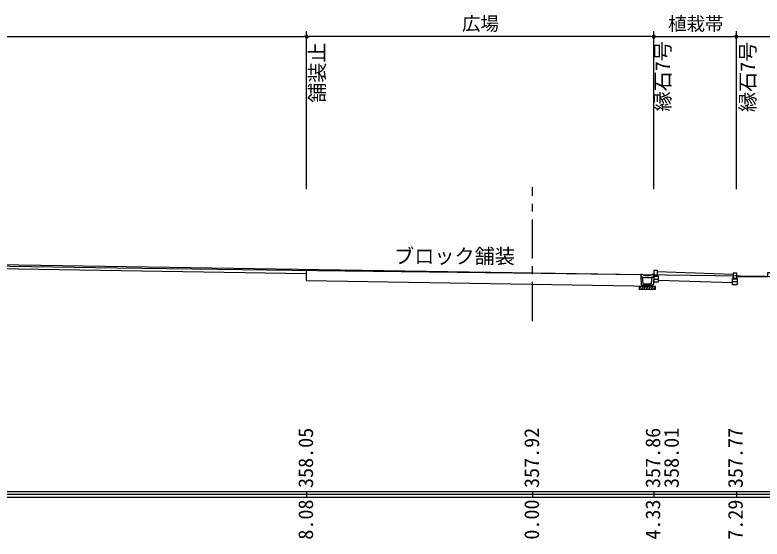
# Model space of a CAD drawing. Units: millimetres on the paper. Extents: x -84 to 7, y -133 to 191.
# Drawn here: x -55.94 to -42.58, y 46.4 to 55.77 of the extents above; entities that cross this region are included whole.
import ezdxf
from ezdxf.enums import TextEntityAlignment as Align

# ---------------------------------------------------------------- set-up
doc = ezdxf.new("R2010")
doc.units = ezdxf.units.MM
doc.header["$LTSCALE"] = 0.14
doc.linetypes.add('CHAIN1', pattern=[8, 5, -1, 1, -1])
for name, color, linetype in [('0-1_D-BDG-3-DL-2', 7, 'Continuous'), ('0-3_D-STR-2-文字', 7, 'Continuous'), ('0-5_D-BDG-2-DL-1', 7, 'Continuous'), ('0-6_D-BMK-中心', 7, 'CHAIN1'), ('0-7_D-STR-1-計線1', 7, 'Continuous'), ('0-8_D-STR-DIM-2高さ', 7, 'Continuous'), ('0-9_D-BDG-1-現況', 7, 'Continuous')]:
    doc.layers.add(name, color=color, linetype=linetype)
doc.styles.add('ＭＳ ゴシック', font='')
doc.styles.get('ＭＳ ゴシック').set_extended_font_data('MS Gothic')

msp = doc.modelspace()

# ---------------------------------------------------------------- linework, layer by layer
at = {"layer": '0-1_D-BDG-3-DL-2'}
for p, q in [((-73.8141, 47.2501), (3.4526, 47.2501)), ((-73.8141, 47.1501), (3.4526, 47.1501))]:
    msp.add_line(p, q, dxfattribs=at)
at = {"layer": '0-3_D-STR-2-文字'}
for p, q in [((-50.7208, 52.6551), (-50.7208, 55.4813)), ((-50.7208, 52.6551), (-50.7208, 55.4813)), ((-44.5137, 52.6551), (-44.5137, 55.4813)), ((-44.5137, 52.6551), (-44.5137, 55.4813)), ((-43.038, 52.6551), (-43.038, 55.4813)), ((-43.038, 52.6551), (-43.038, 55.4813)), ((-64.2602, 55.3813), (-50.7708, 55.3813)), ((-50.7458, 55.3813), (-50.7708, 55.3813)), ((-50.6963, 55.3863), (-50.7452, 55.3863)), ((-50.7452, 55.3763), (-50.6963, 55.3763)), ((-50.7437, 55.3913), (-50.6979, 55.3913)), ((-50.6979, 55.3713), (-50.7437, 55.3713)), ((-50.7008, 55.3963), (-50.7407, 55.3963)), ((-50.7407, 55.3663), (-50.7008, 55.3663)), ((-50.7358, 55.4013), (-50.7058, 55.4013)), ((-50.7058, 55.3613), (-50.7358, 55.3613)), ((-50.6958, 55.3813), (-50.6708, 55.3813)), ((-44.5637, 55.3813), (-50.6708, 55.3813)), ((-44.5387, 55.3813), (-44.5637, 55.3813)), ((-44.4893, 55.3863), (-44.5382, 55.3863)), ((-44.5382, 55.3763), (-44.4893, 55.3763)), ((-44.5366, 55.3913), (-44.4909, 55.3913)), ((-44.4909, 55.3713), (-44.5366, 55.3713)), ((-44.4938, 55.3963), (-44.5337, 55.3963)), ((-44.5337, 55.3663), (-44.4938, 55.3663)), ((-44.5287, 55.4013), (-44.4988, 55.4013)), ((-44.4988, 55.3613), (-44.5287, 55.3613)), ((-44.4887, 55.3813), (-44.4637, 55.3813)), ((-44.4637, 55.3813), (-43.088, 55.3813)), ((-43.063, 55.3813), (-43.088, 55.3813)), ((-43.0135, 55.3863), (-43.0624, 55.3863)), ((-43.0624, 55.3763), (-43.0135, 55.3763)), ((-43.0608, 55.3913), (-43.0151, 55.3913)), ((-43.0151, 55.3713), (-43.0608, 55.3713)), ((-43.018, 55.3963), (-43.0579, 55.3963)), ((-43.0579, 55.3663), (-43.018, 55.3663)), ((-43.0529, 55.4013), (-43.023, 55.4013)), ((-43.023, 55.3613), (-43.0529, 55.3613)), ((-43.013, 55.3813), (-42.988, 55.3813)), ((-42.988, 55.3813), (-39.1629, 55.3813))]:
    msp.add_line(p, q, dxfattribs=at)
for points in [[(-50.6958, 55.3813), (-50.696, 55.3844), (-50.6966, 55.3875), (-50.6975, 55.3905), (-50.6989, 55.3933), (-50.7006, 55.396), (-50.7026, 55.3984), (-50.7048, 55.4006), (-50.7074, 55.4024), (-50.7101, 55.4039), (-50.7131, 55.4051), (-50.7161, 55.4059), (-50.7192, 55.4063), (-50.7223, 55.4063), (-50.7255, 55.4059), (-50.7285, 55.4051), (-50.7314, 55.4039), (-50.7342, 55.4024), (-50.7367, 55.4006), (-50.739, 55.3984), (-50.741, 55.396), (-50.7427, 55.3933), (-50.744, 55.3905), (-50.745, 55.3875), (-50.7456, 55.3844), (-50.7458, 55.3813), (-50.7208, 55.3813)], [(-50.6958, 55.3813), (-50.696, 55.3844), (-50.6966, 55.3875), (-50.6975, 55.3905), (-50.6989, 55.3933), (-50.7006, 55.396), (-50.7026, 55.3984), (-50.7048, 55.4006), (-50.7074, 55.4024), (-50.7101, 55.4039), (-50.7131, 55.4051), (-50.7161, 55.4059), (-50.7192, 55.4063), (-50.7223, 55.4063), (-50.7255, 55.4059), (-50.7285, 55.4051), (-50.7314, 55.4039), (-50.7342, 55.4024), (-50.7367, 55.4006), (-50.739, 55.3984), (-50.741, 55.396), (-50.7427, 55.3933), (-50.744, 55.3905), (-50.745, 55.3875), (-50.7456, 55.3844), (-50.7458, 55.3813), (-50.7208, 55.3813)], [(-50.7458, 55.3813), (-50.7456, 55.3782), (-50.745, 55.3751), (-50.744, 55.3721), (-50.7427, 55.3693), (-50.741, 55.3666), (-50.739, 55.3642), (-50.7367, 55.362), (-50.7342, 55.3602), (-50.7314, 55.3587), (-50.7285, 55.3575), (-50.7255, 55.3567), (-50.7223, 55.3563), (-50.7192, 55.3563), (-50.7161, 55.3567), (-50.7131, 55.3575), (-50.7101, 55.3587), (-50.7074, 55.3602), (-50.7048, 55.362), (-50.7026, 55.3642), (-50.7006, 55.3666), (-50.6989, 55.3693), (-50.6975, 55.3721), (-50.6966, 55.3751), (-50.696, 55.3782), (-50.6958, 55.3813), (-50.7208, 55.3813)], [(-50.7458, 55.3813), (-50.7456, 55.3782), (-50.745, 55.3751), (-50.744, 55.3721), (-50.7427, 55.3693), (-50.741, 55.3666), (-50.739, 55.3642), (-50.7367, 55.362), (-50.7342, 55.3602), (-50.7314, 55.3587), (-50.7285, 55.3575), (-50.7255, 55.3567), (-50.7223, 55.3563), (-50.7192, 55.3563), (-50.7161, 55.3567), (-50.7131, 55.3575), (-50.7101, 55.3587), (-50.7074, 55.3602), (-50.7048, 55.362), (-50.7026, 55.3642), (-50.7006, 55.3666), (-50.6989, 55.3693), (-50.6975, 55.3721), (-50.6966, 55.3751), (-50.696, 55.3782), (-50.6958, 55.3813), (-50.7208, 55.3813)], [(-44.4887, 55.3813), (-44.4889, 55.3844), (-44.4895, 55.3875), (-44.4905, 55.3905), (-44.4918, 55.3933), (-44.4935, 55.396), (-44.4955, 55.3984), (-44.4978, 55.4006), (-44.5003, 55.4024), (-44.5031, 55.4039), (-44.506, 55.4051), (-44.5091, 55.4059), (-44.5122, 55.4063), (-44.5153, 55.4063), (-44.5184, 55.4059), (-44.5215, 55.4051), (-44.5244, 55.4039), (-44.5271, 55.4024), (-44.5297, 55.4006), (-44.532, 55.3984), (-44.534, 55.396), (-44.5357, 55.3933), (-44.537, 55.3905), (-44.538, 55.3875), (-44.5385, 55.3844), (-44.5387, 55.3813), (-44.5137, 55.3813)], [(-44.4887, 55.3813), (-44.4889, 55.3844), (-44.4895, 55.3875), (-44.4905, 55.3905), (-44.4918, 55.3933), (-44.4935, 55.396), (-44.4955, 55.3984), (-44.4978, 55.4006), (-44.5003, 55.4024), (-44.5031, 55.4039), (-44.506, 55.4051), (-44.5091, 55.4059), (-44.5122, 55.4063), (-44.5153, 55.4063), (-44.5184, 55.4059), (-44.5215, 55.4051), (-44.5244, 55.4039), (-44.5271, 55.4024), (-44.5297, 55.4006), (-44.532, 55.3984), (-44.534, 55.396), (-44.5357, 55.3933), (-44.537, 55.3905), (-44.538, 55.3875), (-44.5385, 55.3844), (-44.5387, 55.3813), (-44.5137, 55.3813)], [(-44.5387, 55.3813), (-44.5385, 55.3782), (-44.538, 55.3751), (-44.537, 55.3721), (-44.5357, 55.3693), (-44.534, 55.3666), (-44.532, 55.3642), (-44.5297, 55.362), (-44.5271, 55.3602), (-44.5244, 55.3587), (-44.5215, 55.3575), (-44.5184, 55.3567), (-44.5153, 55.3563), (-44.5122, 55.3563), (-44.5091, 55.3567), (-44.506, 55.3575), (-44.5031, 55.3587), (-44.5003, 55.3602), (-44.4978, 55.362), (-44.4955, 55.3642), (-44.4935, 55.3666), (-44.4918, 55.3693), (-44.4905, 55.3721), (-44.4895, 55.3751), (-44.4889, 55.3782), (-44.4887, 55.3813), (-44.5137, 55.3813)], [(-44.5387, 55.3813), (-44.5385, 55.3782), (-44.538, 55.3751), (-44.537, 55.3721), (-44.5357, 55.3693), (-44.534, 55.3666), (-44.532, 55.3642), (-44.5297, 55.362), (-44.5271, 55.3602), (-44.5244, 55.3587), (-44.5215, 55.3575), (-44.5184, 55.3567), (-44.5153, 55.3563), (-44.5122, 55.3563), (-44.5091, 55.3567), (-44.506, 55.3575), (-44.5031, 55.3587), (-44.5003, 55.3602), (-44.4978, 55.362), (-44.4955, 55.3642), (-44.4935, 55.3666), (-44.4918, 55.3693), (-44.4905, 55.3721), (-44.4895, 55.3751), (-44.4889, 55.3782), (-44.4887, 55.3813), (-44.5137, 55.3813)], [(-43.013, 55.3813), (-43.0132, 55.3844), (-43.0137, 55.3875), (-43.0147, 55.3905), (-43.016, 55.3933), (-43.0177, 55.396), (-43.0197, 55.3984), (-43.022, 55.4006), (-43.0246, 55.4024), (-43.0273, 55.4039), (-43.0302, 55.4051), (-43.0333, 55.4059), (-43.0364, 55.4063), (-43.0395, 55.4063), (-43.0426, 55.4059), (-43.0457, 55.4051), (-43.0486, 55.4039), (-43.0513, 55.4024), (-43.0539, 55.4006), (-43.0562, 55.3984), (-43.0582, 55.396), (-43.0599, 55.3933), (-43.0612, 55.3905), (-43.0622, 55.3875), (-43.0628, 55.3844), (-43.063, 55.3813), (-43.038, 55.3813)], [(-43.013, 55.3813), (-43.0132, 55.3844), (-43.0137, 55.3875), (-43.0147, 55.3905), (-43.016, 55.3933), (-43.0177, 55.396), (-43.0197, 55.3984), (-43.022, 55.4006), (-43.0246, 55.4024), (-43.0273, 55.4039), (-43.0302, 55.4051), (-43.0333, 55.4059), (-43.0364, 55.4063), (-43.0395, 55.4063), (-43.0426, 55.4059), (-43.0457, 55.4051), (-43.0486, 55.4039), (-43.0513, 55.4024), (-43.0539, 55.4006), (-43.0562, 55.3984), (-43.0582, 55.396), (-43.0599, 55.3933), (-43.0612, 55.3905), (-43.0622, 55.3875), (-43.0628, 55.3844), (-43.063, 55.3813), (-43.038, 55.3813)], [(-43.063, 55.3813), (-43.0628, 55.3782), (-43.0622, 55.3751), (-43.0612, 55.3721), (-43.0599, 55.3693), (-43.0582, 55.3666), (-43.0562, 55.3642), (-43.0539, 55.362), (-43.0513, 55.3602), (-43.0486, 55.3587), (-43.0457, 55.3575), (-43.0426, 55.3567), (-43.0395, 55.3563), (-43.0364, 55.3563), (-43.0333, 55.3567), (-43.0302, 55.3575), (-43.0273, 55.3587), (-43.0246, 55.3602), (-43.022, 55.362), (-43.0197, 55.3642), (-43.0177, 55.3666), (-43.016, 55.3693), (-43.0147, 55.3721), (-43.0137, 55.3751), (-43.0132, 55.3782), (-43.013, 55.3813), (-43.038, 55.3813)], [(-43.063, 55.3813), (-43.0628, 55.3782), (-43.0622, 55.3751), (-43.0612, 55.3721), (-43.0599, 55.3693), (-43.0582, 55.3666), (-43.0562, 55.3642), (-43.0539, 55.362), (-43.0513, 55.3602), (-43.0486, 55.3587), (-43.0457, 55.3575), (-43.0426, 55.3567), (-43.0395, 55.3563), (-43.0364, 55.3563), (-43.0333, 55.3567), (-43.0302, 55.3575), (-43.0273, 55.3587), (-43.0246, 55.3602), (-43.022, 55.362), (-43.0197, 55.3642), (-43.0177, 55.3666), (-43.016, 55.3693), (-43.0147, 55.3721), (-43.0137, 55.3751), (-43.0132, 55.3782), (-43.013, 55.3813), (-43.038, 55.3813)]]:
    msp.add_lwpolyline(points, close=True, dxfattribs=at)
at = {"layer": '0-5_D-BDG-2-DL-1'}
msp.add_line((-76.8141, 47.2001), (3.4526, 47.2001), dxfattribs=at)
at = {"layer": '0-6_D-BMK-中心'}
msp.add_line((-46.6808, 50.2948), (-46.6808, 52.6924), dxfattribs=at)
at = {"layer": '0-7_D-STR-1-計線1'}
for p, q in [((-64.2502, 51.4351), (-44.7487, 51.1301)), ((-64.2352, 51.3599), (-50.7208, 51.1485)), ((-50.7208, 51.0185), (-50.7208, 51.2235)), ((-44.5137, 51.2051), (-44.4537, 51.2051)), ((-44.5137, 51.2051), (-44.5137, 51.1051)), ((-44.4537, 51.2051), (-44.4537, 51.1051)), ((-44.4537, 51.1801), (-43.098, 51.1351)), ((-44.8084, 51.1301), (-44.7984, 51.1301)), ((-44.7194, 51.1301), (-44.7487, 51.1301)), ((-44.7487, 51.1301), (-44.7487, 51.0801)), ((-44.7487, 51.0801), (-44.7429, 50.9501)), ((-44.7194, 51.0801), (-44.7487, 51.0801)), ((-44.7194, 51.0801), (-44.709, 50.9739)), ((-44.6959, 51.0751), (-44.5666, 51.0751)), ((-44.5535, 50.9739), (-44.5431, 51.0801)), ((-44.5137, 51.1301), (-44.5431, 51.1301)), ((-44.5137, 51.0801), (-44.5431, 51.0801)), ((-44.5137, 51.0801), (-44.5196, 50.9501)), ((-44.5152, 51.0476), (-44.4387, 51.0476)), ((-44.5137, 51.0801), (-44.5137, 51.1301)), ((-44.5137, 51.1051), (-44.4387, 51.1051)), ((-44.5137, 51.0976), (-44.4387, 51.0976)), ((-44.4387, 51.1051), (-44.4387, 50.9976)), ((-44.4387, 51.0296), (-43.113, 50.9855)), ((-43.113, 51.0601), (-43.023, 51.0601)), ((-43.113, 51.0601), (-43.113, 50.9526)), ((-43.113, 51.0526), (-43.023, 51.0526)), ((-43.098, 51.1601), (-43.038, 51.1601)), ((-43.098, 51.1601), (-43.098, 51.0601)), ((-43.038, 51.1601), (-43.038, 51.0601)), ((-43.023, 51.0601), (-43.023, 50.9526)), ((-50.7208, 51.0185), (-44.5137, 50.9214)), ((-44.4844, 50.9151), (-44.7781, 50.9151)), ((-44.7781, 50.9151), (-44.7781, 50.8651)), ((-44.7781, 50.8651), (-44.7442, 50.9151)), ((-44.7527, 50.9026), (-44.7612, 50.9151)), ((-44.7341, 50.8651), (-44.7001, 50.9151)), ((-44.5431, 50.9301), (-44.7194, 50.9301)), ((-44.7086, 50.9026), (-44.7171, 50.9151)), ((-44.6914, 50.9601), (-44.5711, 50.9601)), ((-44.69, 50.8651), (-44.6561, 50.9151)), ((-44.6646, 50.9026), (-44.673, 50.9151)), ((-44.6459, 50.8651), (-44.612, 50.9151)), ((-44.6205, 50.9026), (-44.629, 50.9151)), ((-44.6019, 50.8651), (-44.5679, 50.9151)), ((-44.5764, 50.9026), (-44.5849, 50.9151)), ((-44.5578, 50.8651), (-44.5239, 50.9151)), ((-44.5196, 50.9501), (-44.5431, 50.9301)), ((-44.5431, 50.9151), (-44.5431, 50.9301)), ((-44.5324, 50.9026), (-44.5408, 50.9151)), ((-44.5175, 50.9976), (-44.4387, 50.9976)), ((-44.5137, 50.8651), (-44.4844, 50.9084)), ((-44.4883, 50.9026), (-44.4968, 50.9151)), ((-44.4844, 50.8651), (-44.4844, 50.9151)), ((-43.113, 51.0026), (-43.023, 51.0026)), ((-43.113, 50.9526), (-43.023, 50.9526)), ((-44.7781, 50.8651), (-44.4844, 50.8651)), ((-44.7612, 50.8651), (-44.7696, 50.8776)), ((-44.7171, 50.8651), (-44.7256, 50.8776)), ((-44.673, 50.8651), (-44.6815, 50.8776)), ((-44.629, 50.8651), (-44.6375, 50.8776)), ((-44.5849, 50.8651), (-44.5934, 50.8776)), ((-44.5408, 50.8651), (-44.5493, 50.8776)), ((-44.4968, 50.8651), (-44.5053, 50.8776)), ((-50.7208, 47.2501), (-50.7208, 47.1501)), ((-46.6806, 47.2501), (-46.6806, 47.1501)), ((-44.5137, 47.2501), (-44.5137, 47.1501)), ((-44.5137, 47.2501), (-44.5137, 47.1501)), ((-43.038, 47.2001), (-42.9081, 47.2001)), ((-43.0379, 47.2501), (-43.0379, 47.1501)), ((-43.0379, 47.2501), (-43.0379, 47.1501))]:
    msp.add_line(p, q, dxfattribs=at)
for points in [[(-44.7487, 51.0801), (-44.7017, 51.0801), (-44.6959, 51.0751)], [(-44.7194, 51.1301), (-44.7149, 51.128), (-44.7103, 51.126), (-44.7057, 51.1241), (-44.701, 51.1223), (-44.6963, 51.1207), (-44.6915, 51.1191), (-44.6867, 51.1177), (-44.6818, 51.1164), (-44.6768, 51.1152), (-44.6719, 51.1142), (-44.6669, 51.1132), (-44.6618, 51.1124), (-44.6568, 51.1117), (-44.6517, 51.1111), (-44.6466, 51.1107), (-44.6415, 51.1104), (-44.6364, 51.1102), (-44.6312, 51.1101), (-44.6261, 51.1102), (-44.621, 51.1104), (-44.6159, 51.1107), (-44.6108, 51.1111), (-44.6057, 51.1117), (-44.6006, 51.1124), (-44.5956, 51.1132), (-44.5906, 51.1142), (-44.5856, 51.1152), (-44.5807, 51.1164), (-44.5758, 51.1177), (-44.571, 51.1191), (-44.5662, 51.1207), (-44.5614, 51.1223), (-44.5568, 51.1241), (-44.5521, 51.126), (-44.5476, 51.128), (-44.5431, 51.1301)], [(-44.5666, 51.0751), (-44.5607, 51.0801), (-44.5137, 51.0801)], [(-44.5137, 51.1051), (-44.5137, 51.0801), (-44.5175, 50.9976)], [(-39.9531, 51.1601), (-42.482, 51.1601), (-42.482, 51.0851), (-43.038, 51.0851)], [(-44.7429, 50.9501), (-44.7194, 50.9301), (-44.7194, 50.9151)], [(-44.709, 50.9739), (-44.7089, 50.9733), (-44.7088, 50.9727), (-44.7086, 50.972), (-44.7085, 50.9714), (-44.7083, 50.9708), (-44.7081, 50.9703), (-44.7078, 50.9697), (-44.7075, 50.9691), (-44.7072, 50.9685), (-44.7069, 50.968), (-44.7065, 50.9674), (-44.7062, 50.9669), (-44.7057, 50.9664), (-44.7053, 50.9659), (-44.7048, 50.9654), (-44.7044, 50.965), (-44.7039, 50.9645), (-44.7033, 50.9641), (-44.7028, 50.9637), (-44.7022, 50.9633), (-44.7016, 50.9629), (-44.701, 50.9626), (-44.7004, 50.9622), (-44.6998, 50.9619), (-44.6991, 50.9617), (-44.6985, 50.9614), (-44.6978, 50.9612), (-44.6971, 50.9609), (-44.6964, 50.9608), (-44.6957, 50.9606), (-44.695, 50.9605), (-44.6943, 50.9603), (-44.6936, 50.9602), (-44.6929, 50.9602), (-44.6921, 50.9601), (-44.6914, 50.9601)], [(-44.5711, 50.9601), (-44.5704, 50.9601), (-44.5696, 50.9602), (-44.5689, 50.9602), (-44.5682, 50.9603), (-44.5675, 50.9605), (-44.5668, 50.9606), (-44.5661, 50.9608), (-44.5654, 50.9609), (-44.5647, 50.9612), (-44.564, 50.9614), (-44.5633, 50.9617), (-44.5627, 50.9619), (-44.5621, 50.9622), (-44.5614, 50.9626), (-44.5608, 50.9629), (-44.5603, 50.9633), (-44.5597, 50.9637), (-44.5592, 50.9641), (-44.5586, 50.9645), (-44.5581, 50.965), (-44.5576, 50.9654), (-44.5572, 50.9659), (-44.5567, 50.9664), (-44.5563, 50.9669), (-44.5559, 50.9674), (-44.5556, 50.968), (-44.5553, 50.9685), (-44.5549, 50.9691), (-44.5547, 50.9697), (-44.5544, 50.9703), (-44.5542, 50.9708), (-44.554, 50.9714), (-44.5538, 50.972), (-44.5537, 50.9727), (-44.5536, 50.9733), (-44.5535, 50.9739)]]:
    msp.add_lwpolyline(points, dxfattribs=at)
msp.add_lwpolyline([(-44.5431, 50.9301), (-44.7194, 50.9301), (-44.7194, 50.9151), (-44.5431, 50.9151)], close=True, dxfattribs=at)
at = {"layer": '0-9_D-BDG-1-現況'}
msp.add_lwpolyline([(-66.7019, 51.4353), (-64.4429, 51.4003), (-61.0011, 51.3503), (-57.5593, 51.3003), (-54.1175, 51.2503), (-50.5345, 51.2003), (-46.5284, 51.1503), (-42.5224, 51.1003), (-38.7589, 51.0503), (-36.9558, 51.0303)], dxfattribs=at)

# ---------------------------------------------------------------- texts
at = {"layer": '0-3_D-STR-2-文字', "style": 'ＭＳ ゴシック'}
for s, height, p in [('広場', 0.2419, (-47.9428, 55.4194)), ('植栽帯', 0.2419, (-44.2582, 55.4181)), ('ブロック舗装', 0.2639, (-49.1577, 51.2456))]:
    msp.add_text(s, height=height, dxfattribs=at).set_placement(p, align=Align.BOTTOM_LEFT)
for s, p in [('舗装止', (-50.3216, 54.1969)), ('縁石7号', (-44.1448, 54.0429)), ('縁石7号', (-42.6253, 54.032))]:
    msp.add_text(s, height=0.2639, rotation=90, dxfattribs=at).set_placement(p, align=Align.BOTTOM_LEFT)
at = {"layer": '0-8_D-STR-DIM-2高さ', "style": 'ＭＳ ゴシック'}
for s, p in [('358.05', (-50.527, 47.311)), ('357.92', (-46.4869, 47.311)), ('357.86', (-44.32, 47.311)), ('358.01', (-43.9877, 47.311)), ('357.77', (-42.8441, 47.309)), ('8.08', (-50.527, 46.3877)), ('0.00', (-46.4869, 46.3877)), ('4.33', (-44.32, 46.3877)), ('7.29', (-42.8441, 46.3857))]:
    msp.add_text(s, height=0.2639, rotation=90, dxfattribs=at).set_placement(p, align=Align.BOTTOM_LEFT)

doc.saveas('drawing.dxf')
